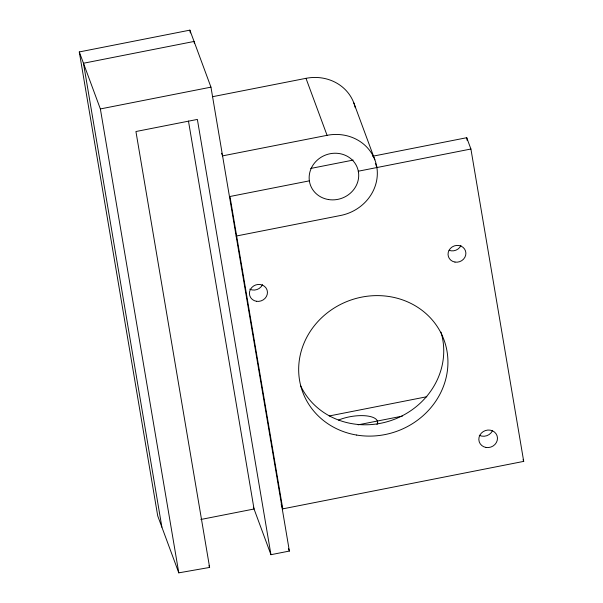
<?xml version="1.0" encoding="UTF-8"?>
<svg xmlns="http://www.w3.org/2000/svg" width="603" height="603" viewBox="0 0 603 603"><rect width="100%" height="100%" fill="white"/><g stroke="black" fill="none" stroke-linecap="round" stroke-linejoin="round"><path stroke-width="0.9" d="M270.951 554.692L197.369 119.417L135.931 131.522L209.618 567.431L178.79 572.85L157.707 515.851L79.287 51.941L189.877 30.15L210.96 87.149L289.38 551.059L270.951 554.692L253.403 507.259M79.287 51.941L100.369 108.939L210.96 87.149M310.711 168.448L353.177 160.081M372.564 156.26L466.73 137.71L470.913 149.016L523.713 461.385L282.769 508.864L281.164 504.515M470.913 149.016L358.31 171.207L358.408 171.734M236.127 236.059L340.574 215.482A43.906 40.537 -20.3 0 0 376.807 166.956A43.906 40.537 -20.3 0 0 327.067 135.328L305.985 78.33L212.49 96.714M329.2 415.972L426.834 396.736M358.167 424.821L402.382 416.108M200.859 519.477L254.044 509L188.468 121.06M327.067 135.328L222.575 155.876L221.603 153.245M523.072 459.652L523.713 461.385M353.78 102.804L374.862 159.803M375.337 163.3L375.601 164.008M375.857 164.709L376.385 166.127M376.641 166.835L376.905 167.544L376.815 166.986M288.407 548.421L289.38 551.059M208.97 565.674L209.618 567.431M466.73 137.71L467.197 140.491M377.365 421.037L377.734 423.185M282.769 508.864L229.969 196.495L309.369 180.847L309.452 181.382M194.37 43.318L194.06 41.456L83.47 63.247L161.89 527.158M189.877 30.15L190.344 32.939M100.369 108.939L178.79 572.85M338.532 420.072A25.1 9.505 -9.6 0 1 366.594 415.897A25.1 9.505 -9.6 0 1 376.988 424.504M305.985 78.33A43.906 40.537 -20.3 0 1 355.295 107.771M492.478 430.678A9.414 8.691 -20.3 0 1 479.287 435.313M460.926 245.534A9.007 8.321 -20.3 0 1 449.114 250.32M262.471 284.684A9.098 8.404 -20.3 0 1 249.725 289.161M440.989 332.132A75.307 69.526 -20.3 0 1 393.872 419.515A75.307 69.526 -20.3 0 1 300.467 385.453M356.682 435.065A75.307 69.526 -20.3 0 0 444.622 341.697A75.307 69.526 -20.3 0 0 318.588 320.819A75.307 69.526 -20.3 0 0 356.682 435.065M328.409 199.533A25.002 23.08 -20.3 0 0 357.609 168.531A25.002 23.08 -20.3 0 0 315.761 161.604A25.002 23.08 -20.3 0 0 328.409 199.533M486.078 447.456A9.414 8.691 -20.3 0 0 497.068 435.788A9.414 8.691 -20.3 0 0 481.315 433.173A9.414 8.691 -20.3 0 0 486.078 447.456M454.979 262.079A9.007 8.321 -20.3 0 0 465.493 250.908A9.007 8.321 -20.3 0 0 450.418 248.406A9.007 8.321 -20.3 0 0 454.979 262.079M256.426 301.281A9.098 8.404 -20.3 0 0 267.054 289.998A9.098 8.404 -20.3 0 0 251.82 287.473A9.098 8.404 -20.3 0 0 256.426 301.281"/></g></svg>
